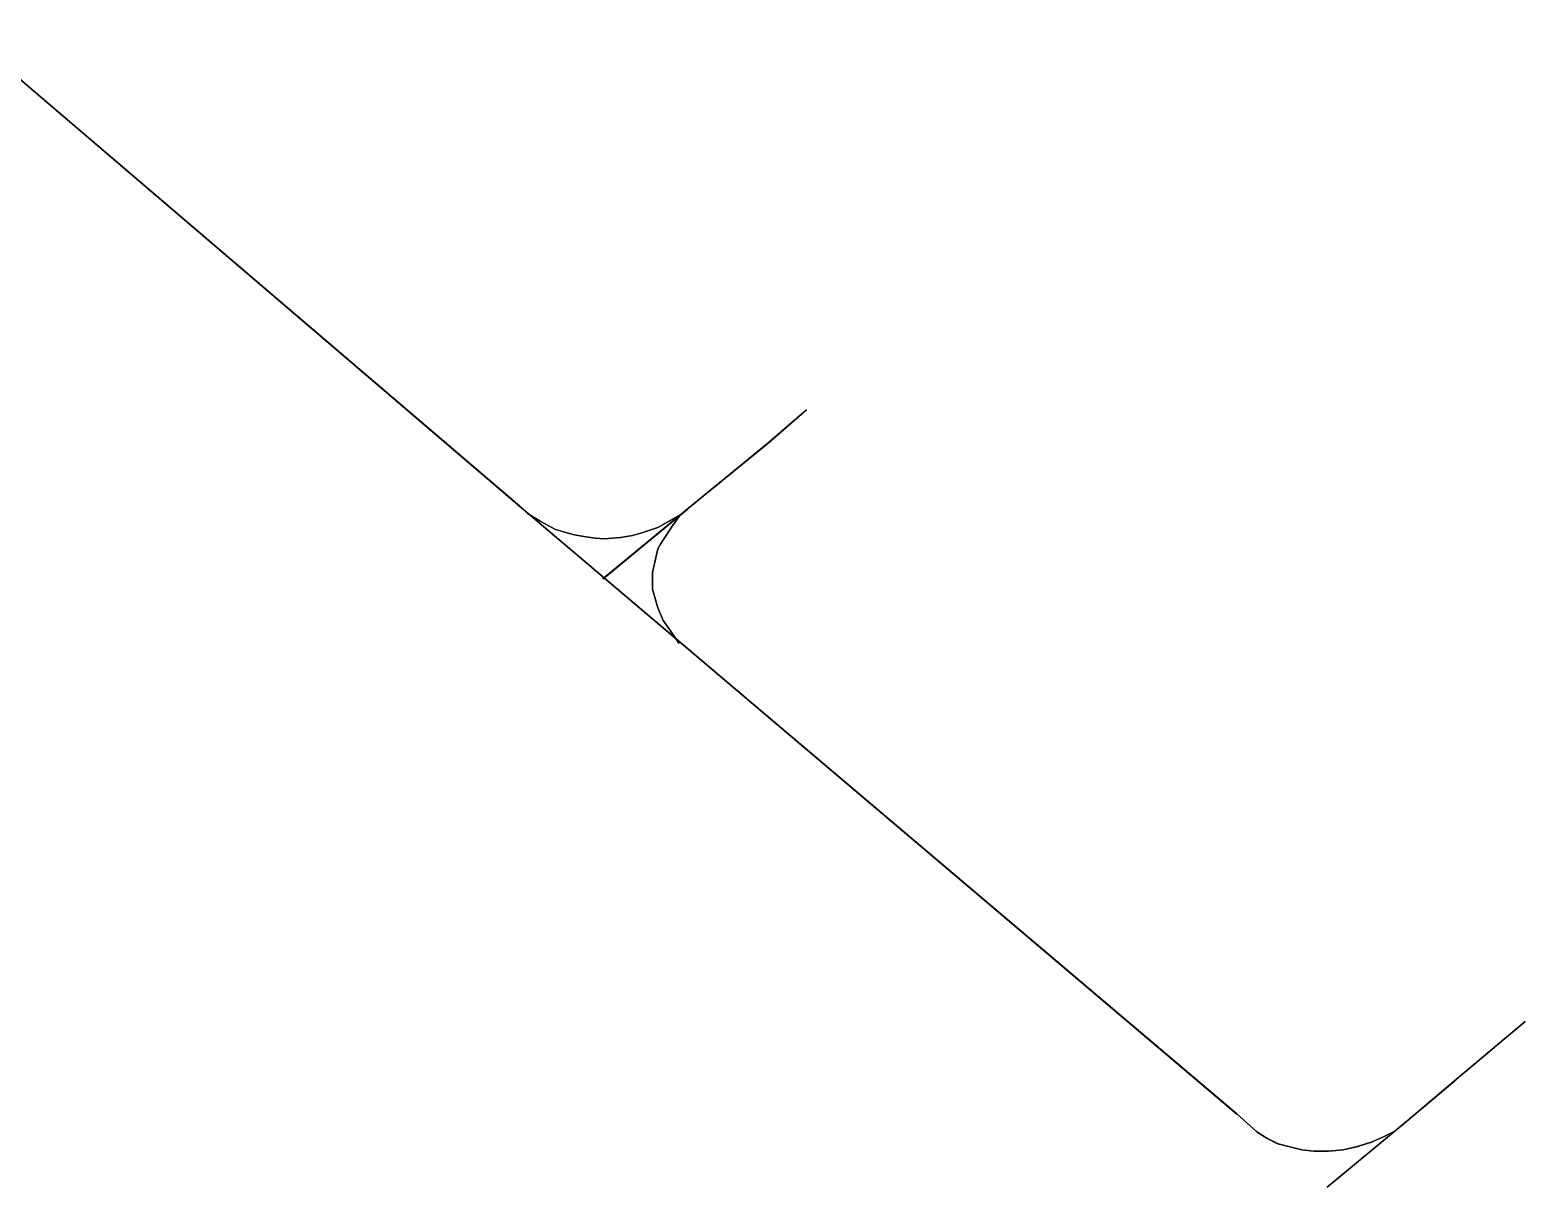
# Model space of a CAD drawing. Extents: x -291248544 to -291003570, y 98625193 to 98746984.
# Drawn here: x -291029336 to -291003570, y 98681807 to 98701745 of the extents above; entities that cross this region are included whole.
import ezdxf

# ---------------------------------------------------------------- set-up
doc = ezdxf.new("R2010")
doc.units = 0

msp = doc.modelspace()

# ---------------------------------------------------------------- linework, layer by layer
at = {"layer": 'mg_to_dxf', "color": 2}
for points in [[(-291030509.57, 98701743.75), (-291030510.98, 98701743.64), (-291020897.18, 98693537.58), (-291020897.29, 98693538.99)], [(-291020897.29, 98693538.99), (-291020895.88, 98693539.1), (-291030509.68, 98701745.16), (-291030509.57, 98701743.75)], [(-291015953.44, 98695197.73), (-291015953.34, 98695199.14), (-291016617.84, 98694626.29), (-291016616.44, 98694626.18)], [(-291016616.44, 98694626.18), (-291016616.56, 98694624.76), (-291015952.03, 98695197.63), (-291015953.44, 98695197.73)], [(-291015953.44, 98695197.73), (-291015952.03, 98695197.63), (-291015953.34, 98695199.14), (-291015953.44, 98695197.73)], [(-291016617.21, 98694625.54), (-291016617.08, 98694626.94), (-291018014.02, 98693481.9), (-291018012.61, 98693481.76)], [(-291018012.61, 98693481.76), (-291018012.75, 98693480.36), (-291016615.79, 98694625.41), (-291016617.21, 98694625.54)], [(-291016616.44, 98694626.18), (-291016617.84, 98694626.29), (-291016616.56, 98694624.76), (-291016616.44, 98694626.18)], [(-291016617.21, 98694625.54), (-291016615.79, 98694625.41), (-291016617.08, 98694626.94), (-291016617.21, 98694625.54)], [(-291020896.53, 98693538.34), (-291020896.65, 98693539.75), (-291020897.94, 98693538.23), (-291020896.53, 98693538.34)], [(-291020896.53, 98693538.34), (-291020897.94, 98693538.23), (-291008537.57, 98683066.25), (-291008537.67, 98683067.65)], [(-291020897.29, 98693538.99), (-291020897.18, 98693537.58), (-291020895.88, 98693539.1), (-291020897.29, 98693538.99)], [(-291008537.67, 98683067.65), (-291008536.25, 98683067.75), (-291020896.65, 98693539.75), (-291020896.53, 98693538.34)], [(-291020759.15, 98693412.52), (-291020759.5, 98693413.9), (-291020760.53, 98693412.18), (-291020759.15, 98693412.52)], [(-291020759.15, 98693412.52), (-291020760.53, 98693412.18), (-291020530.77, 98693274.33), (-291020531.13, 98693275.71)], [(-291020531.13, 98693275.71), (-291020529.77, 98693276.06), (-291020759.5, 98693413.9), (-291020759.15, 98693412.52)], [(-291018013.39, 98693481.13), (-291018013.25, 98693482.54), (-291019455.98, 98692291.71), (-291019454.57, 98692291.58)], [(-291019454.57, 98692291.58), (-291019454.71, 98692290.17), (-291018011.98, 98693480.99), (-291018013.39, 98693481.13)], [(-291018127.88, 98693389.65), (-291018127.49, 98693391.01), (-291018517.38, 98693173.13), (-291018516.1, 98693172.7)], [(-291018516.1, 98693172.7), (-291018516.57, 98693171.29), (-291018126.52, 98693389.26), (-291018127.88, 98693389.65)], [(-291018127.73, 98693389.49), (-291018127.96, 98693390.88), (-291018243, 98693229.84), (-291018241.59, 98693230.08)], [(-291018241.59, 98693230.08), (-291018241.35, 98693228.7), (-291018126.34, 98693389.72), (-291018127.73, 98693389.49)], [(-291018127.73, 98693389.49), (-291018126.34, 98693389.72), (-291018127.96, 98693390.88), (-291018127.73, 98693389.49)], [(-291018127.88, 98693389.65), (-291018126.52, 98693389.26), (-291018127.49, 98693391.01), (-291018127.88, 98693389.65)], [(-291018012.61, 98693481.76), (-291018014.02, 98693481.9), (-291018012.75, 98693480.36), (-291018012.61, 98693481.76)], [(-291018013.39, 98693481.13), (-291018011.98, 98693480.99), (-291018013.25, 98693482.54), (-291018013.39, 98693481.13)], [(-291020530.26, 98693275.21), (-291020530.64, 98693276.56), (-291020531.64, 98693274.82), (-291020530.26, 98693275.21)], [(-291020530.26, 98693275.21), (-291020531.64, 98693274.82), (-291020278.87, 98693136.95), (-291020279.37, 98693138.36)], [(-291020531.13, 98693275.71), (-291020530.77, 98693274.33), (-291020529.77, 98693276.06), (-291020531.13, 98693275.71)], [(-291020279.37, 98693138.36), (-291020278.11, 98693138.81), (-291020530.64, 98693276.56), (-291020530.26, 98693275.21)], [(-291020278.45, 98693137.98), (-291020279.03, 98693139.19), (-291020279.8, 98693137.33), (-291020278.45, 98693137.98)], [(-291020278.45, 98693137.98), (-291020279.8, 98693137.33), (-291019958.23, 98693045.46), (-291019958.98, 98693046.71)], [(-291020279.37, 98693138.36), (-291020278.87, 98693136.95), (-291020278.11, 98693138.81), (-291020279.37, 98693138.36)], [(-291019958.98, 98693046.71), (-291019957.79, 98693047.41), (-291020279.03, 98693139.19), (-291020278.45, 98693137.98)], [(-291018517.02, 98693172.3), (-291018516.47, 98693173.53), (-291018791.97, 98693081.7), (-291018790.72, 98693081.06)], [(-291018790.72, 98693081.06), (-291018791.38, 98693079.79), (-291018515.66, 98693171.69), (-291018517.02, 98693172.3)], [(-291018516.1, 98693172.7), (-291018517.38, 98693173.13), (-291018516.57, 98693171.29), (-291018516.1, 98693172.7)], [(-291018517.02, 98693172.3), (-291018515.66, 98693171.69), (-291018516.47, 98693173.53), (-291018517.02, 98693172.3)], [(-291018242.16, 98693229.26), (-291018242.43, 98693230.66), (-291018471.89, 98692886.46), (-291018470.49, 98692886.77)], [(-291018470.49, 98692886.77), (-291018470.19, 98692885.41), (-291018240.78, 98693229.52), (-291018242.16, 98693229.26)], [(-291018241.59, 98693230.08), (-291018243, 98693229.84), (-291018241.35, 98693228.7), (-291018241.59, 98693230.08)], [(-291018242.16, 98693229.26), (-291018242.43, 98693230.66), (-291018242.98, 98693229.83), (-291018241.6, 98693230.09)], [(-291018241.6, 98693230.09), (-291018242.98, 98693229.83), (-291018241.34, 98693228.69), (-291018241.6, 98693230.09)], [(-291018242.16, 98693229.26), (-291018240.78, 98693229.52), (-291018242.43, 98693230.66), (-291018242.16, 98693229.26)], [(-291018241.89, 98693229.67), (-291018241.06, 98693229.11), (-291018242.43, 98693230.66), (-291018242.16, 98693229.26)], [(-291018241.6, 98693230.09), (-291018241.34, 98693228.69), (-291018241.06, 98693229.11), (-291018241.89, 98693229.67)], [(-291019958, 98693046.49), (-291019958.77, 98693047.63), (-291019959.21, 98693045.68), (-291019958, 98693046.49)], [(-291019958, 98693046.49), (-291019959.21, 98693045.68), (-291019752.16, 98693011.17), (-291019753, 98693012.32)], [(-291019958.98, 98693046.71), (-291019958.23, 98693045.46), (-291019957.79, 98693047.41), (-291019958.98, 98693046.71)], [(-291019753, 98693012.32), (-291019751.86, 98693013.14), (-291019958.77, 98693047.63), (-291019958, 98693046.49)], [(-291019752.01, 98693012.17), (-291019752.84, 98693013.3), (-291019753.15, 98693011.32), (-291019752.01, 98693012.17)], [(-291019752.01, 98693012.17), (-291019753.15, 98693011.32), (-291019591.9, 98692988.28), (-291019592.78, 98692989.42)], [(-291019753, 98693012.32), (-291019752.16, 98693011.17), (-291019751.86, 98693013.14), (-291019753, 98693012.32)], [(-291019592.78, 98692989.42), (-291019591.68, 98692990.27), (-291019752.84, 98693013.3), (-291019752.01, 98693012.17)], [(-291019591.79, 98692989.31), (-291019592.68, 98692990.38), (-291019592.89, 98692988.39), (-291019591.79, 98692989.31)], [(-291019591.79, 98692989.31), (-291019592.89, 98692988.39), (-291019431.56, 98692976.87), (-291019432.57, 98692977.94)], [(-291019592.78, 98692989.42), (-291019591.9, 98692988.28), (-291019591.68, 98692990.27), (-291019592.78, 98692989.42)], [(-291019432.57, 98692977.94), (-291019431.57, 98692978.87), (-291019592.68, 98692990.38), (-291019591.79, 98692989.31)], [(-291019295.24, 98692989.31), (-291019294.32, 98692990.39), (-291019432.57, 98692978.87), (-291019431.57, 98692977.95)], [(-291019432.57, 98692977.94), (-291019431.56, 98692976.87), (-291019431.57, 98692978.87), (-291019432.57, 98692977.94)], [(-291019431.57, 98692977.95), (-291019432.57, 98692978.87), (-291019432.56, 98692976.86), (-291019431.57, 98692977.95)], [(-291019431.57, 98692977.95), (-291019432.56, 98692976.86), (-291019294.16, 98692988.39), (-291019295.24, 98692989.31)], [(-291019157.91, 98693000.75), (-291019157.03, 98693001.83), (-291019295.32, 98692990.3), (-291019294.24, 98692989.39)], [(-291019294.24, 98692989.39), (-291019295.32, 98692990.3), (-291019295.15, 98692988.31), (-291019294.24, 98692989.39)], [(-291019295.24, 98692989.31), (-291019294.16, 98692988.39), (-291019294.32, 98692990.39), (-291019295.24, 98692989.31)], [(-291019294.24, 98692989.39), (-291019295.15, 98692988.31), (-291019156.79, 98692999.84), (-291019157.91, 98693000.75)], [(-291018951.91, 98693035.04), (-291018951.14, 98693036.19), (-291019158.03, 98693001.7), (-291019156.92, 98693000.88)], [(-291019156.92, 98693000.88), (-291019158.03, 98693001.7), (-291019157.78, 98692999.72), (-291019156.92, 98693000.88)], [(-291019157.91, 98693000.75), (-291019156.79, 98692999.84), (-291019157.03, 98693001.83), (-291019157.91, 98693000.75)], [(-291019156.92, 98693000.88), (-291019157.78, 98692999.72), (-291018950.7, 98693034.23), (-291018951.91, 98693035.04)], [(-291018791.68, 98693080.76), (-291018791.01, 98693082), (-291018952.12, 98693035.97), (-291018950.93, 98693035.26)], [(-291018950.93, 98693035.26), (-291018952.12, 98693035.97), (-291018951.68, 98693034.01), (-291018950.93, 98693035.26)], [(-291018951.91, 98693035.04), (-291018950.7, 98693034.23), (-291018951.14, 98693036.19), (-291018951.91, 98693035.04)], [(-291018950.93, 98693035.26), (-291018951.68, 98693034.01), (-291018790.42, 98693080.08), (-291018791.68, 98693080.76)], [(-291018790.72, 98693081.06), (-291018791.97, 98693081.7), (-291018791.38, 98693079.79), (-291018790.72, 98693081.06)], [(-291018791.68, 98693080.76), (-291018790.42, 98693080.08), (-291018791.01, 98693082), (-291018791.68, 98693080.76)], [(-291018471.01, 98692885.92), (-291018471.37, 98692887.31), (-291018517.73, 98692806.17), (-291018516.29, 98692806.68)], [(-291018516.29, 98692806.68), (-291018515.85, 98692805.44), (-291018469.66, 98692886.26), (-291018471.01, 98692885.92)], [(-291018470.49, 98692886.77), (-291018471.89, 98692886.46), (-291018470.19, 98692885.41), (-291018470.49, 98692886.77)], [(-291018471.01, 98692885.92), (-291018469.66, 98692886.26), (-291018471.37, 98692887.31), (-291018471.01, 98692885.92)], [(-291018516.65, 98692805.75), (-291018517.37, 98692807.1), (-291018609.2, 98692393.88), (-291018607.98, 98692394.75)], [(-291018607.98, 98692394.75), (-291018607.2, 98692393.66), (-291018515.49, 98692806.37), (-291018516.65, 98692805.75)], [(-291018516.29, 98692806.68), (-291018517.73, 98692806.17), (-291018515.85, 98692805.44), (-291018516.29, 98692806.68)], [(-291018516.65, 98692805.75), (-291018517.38, 98692807.1), (-291018517.59, 98692806.11), (-291018516.43, 98692806.74)], [(-291018516.43, 98692806.74), (-291018517.59, 98692806.11), (-291018515.7, 98692805.38), (-291018516.43, 98692806.74)], [(-291018516.56, 98692806.17), (-291018515.58, 98692805.96), (-291018517.38, 98692807.1), (-291018516.65, 98692805.75)], [(-291018516.65, 98692805.75), (-291018515.49, 98692806.37), (-291018517.37, 98692807.1), (-291018516.65, 98692805.75)], [(-291018516.56, 98692806.17), (-291018515.58, 98692805.96), (-291018515.7, 98692805.38), (-291018516.43, 98692806.74)], [(-291018607.98, 98692394.75), (-291018609.2, 98692393.88), (-291018607.2, 98692393.66), (-291018607.98, 98692394.75)], [(-291018608.09, 98692393.75), (-291018609.09, 98692394.87), (-291018609.09, 98692244.98), (-291018608.09, 98692245.98)], [(-291018608.09, 98692393.75), (-291018607.09, 98692394.65), (-291018609.09, 98692394.87), (-291018608.09, 98692393.75)], [(-291018608.09, 98692245.98), (-291018607.09, 98692244.98), (-291018607.09, 98692394.65), (-291018608.09, 98692393.75)], [(-291019454.57, 98692291.58), (-291019455.98, 98692291.71), (-291019454.71, 98692290.17), (-291019454.57, 98692291.58)], [(-291018607.95, 98692107.67), (-291018607.23, 98692108.78), (-291018609.23, 98692108.5), (-291018607.95, 98692107.67)], [(-291018607.95, 98692107.67), (-291018609.23, 98692108.5), (-291018563.14, 98691947.18), (-291018562.45, 98691948.42)], [(-291018608.09, 98692244.98), (-291018609.09, 98692245.98), (-291018609.09, 98692107.51), (-291018608.09, 98692108.66)], [(-291018608.09, 98692244.98), (-291018607.09, 98692245.98), (-291018609.09, 98692245.98), (-291018608.09, 98692244.98)], [(-291018608.09, 98692245.98), (-291018609.09, 98692244.98), (-291018607.09, 98692244.98), (-291018608.09, 98692245.98)], [(-291018608.09, 98692108.66), (-291018609.09, 98692107.51), (-291018607.09, 98692107.79), (-291018608.09, 98692108.66)], [(-291018608.09, 98692108.66), (-291018607.09, 98692107.79), (-291018607.09, 98692245.98), (-291018608.09, 98692244.98)], [(-291018562.45, 98691948.42), (-291018561.22, 98691947.73), (-291018607.23, 98692108.78), (-291018607.95, 98692107.67)], [(-291018562.18, 98691947.46), (-291018561.49, 98691948.69), (-291018563.42, 98691948.14), (-291018562.18, 98691947.46)], [(-291018562.18, 98691947.46), (-291018563.42, 98691948.14), (-291018517.35, 98691786.91), (-291018516.68, 98691788.2)], [(-291018562.45, 98691948.42), (-291018563.14, 98691947.18), (-291018561.22, 98691947.73), (-291018562.45, 98691948.42)], [(-291018516.68, 98691788.2), (-291018515.46, 98691787.57), (-291018561.49, 98691948.69), (-291018562.18, 98691947.46)], [(-291018516.35, 98691787.26), (-291018515.79, 98691788.51), (-291018517.68, 98691787.85), (-291018516.35, 98691787.26)], [(-291018516.35, 98691787.26), (-291018517.68, 98691787.85), (-291018425.67, 98691569.33), (-291018425.18, 98691570.75)], [(-291018516.68, 98691788.2), (-291018517.35, 98691786.91), (-291018515.46, 98691787.57), (-291018516.68, 98691788.2)], [(-291018425.18, 98691570.75), (-291018423.91, 98691570.31), (-291018515.79, 98691788.51), (-291018516.35, 98691787.26)], [(-291018424.7, 98691569.87), (-291018424.4, 98691571.18), (-291018426.16, 98691570.2), (-291018424.7, 98691569.87)], [(-291018424.7, 98691569.87), (-291018426.16, 98691570.2), (-291018311.07, 98691409.08), (-291018310.84, 98691410.47)], [(-291018425.18, 98691570.75), (-291018425.67, 98691569.33), (-291018423.91, 98691570.31), (-291018425.18, 98691570.75)], [(-291018310.84, 98691410.47), (-291018309.44, 98691410.24), (-291018424.4, 98691571.18), (-291018424.7, 98691569.87)], [(-291018310.26, 98691409.66), (-291018310.02, 98691411.05), (-291018311.65, 98691409.9), (-291018310.26, 98691409.66)], [(-291018310.26, 98691409.66), (-291018311.65, 98691409.9), (-291018150.86, 98691180.2), (-291018150.62, 98691181.59)], [(-291018310.84, 98691410.47), (-291018311.07, 98691409.08), (-291018309.44, 98691410.24), (-291018310.84, 98691410.47)], [(-291018150.62, 98691181.59), (-291018149.22, 98691181.35), (-291018310.02, 98691411.05), (-291018310.26, 98691409.66)], [(-291018150.62, 98691181.59), (-291018150.86, 98691180.2), (-291018149.22, 98691181.35), (-291018150.62, 98691181.59)], [(-291003570.94, 98684657.73), (-291003570.82, 98684659.14), (-291004784.66, 98683639.97), (-291004783.25, 98683639.85)], [(-291004783.25, 98683639.85), (-291004783.37, 98683638.44), (-291003569.53, 98684657.61), (-291003570.94, 98684657.73)], [(-291003570.94, 98684657.73), (-291003569.53, 98684657.61), (-291003570.82, 98684659.14), (-291003570.94, 98684657.73)], [(-291004784.01, 98683639.2), (-291004783.89, 98683640.61), (-291005608.63, 98682941.88), (-291005607.22, 98682941.76)], [(-291005607.22, 98682941.76), (-291005607.35, 98682940.35), (-291004782.6, 98683639.09), (-291004784.01, 98683639.2)], [(-291004783.25, 98683639.85), (-291004784.66, 98683639.97), (-291004783.37, 98683638.44), (-291004783.25, 98683639.85)], [(-291004784.01, 98683639.2), (-291004782.6, 98683639.09), (-291004783.89, 98683640.61), (-291004784.01, 98683639.2)], [(-291008536.92, 98683066.99), (-291008537.01, 98683068.41), (-291008538.32, 98683066.9), (-291008536.92, 98683066.99)], [(-291008536.92, 98683066.99), (-291008538.32, 98683066.9), (-291008194.21, 98682757.2), (-291008194.34, 98682758.67)], [(-291008537.67, 98683067.65), (-291008537.57, 98683066.25), (-291008536.25, 98683067.75), (-291008537.67, 98683067.65)], [(-291008194.34, 98682758.67), (-291008192.99, 98682758.79), (-291008537.01, 98683068.41), (-291008536.92, 98683066.99)], [(-291005607.99, 98682941.12), (-291005607.86, 98682942.52), (-291006981.92, 98681808.92), (-291006980.51, 98681808.79)], [(-291006980.51, 98681808.79), (-291006980.65, 98681807.38), (-291005606.58, 98682940.99), (-291005607.99, 98682941.12)], [(-291005607.22, 98682941.76), (-291005608.63, 98682941.88), (-291005607.35, 98682940.35), (-291005607.22, 98682941.76)], [(-291005607.99, 98682941.12), (-291005606.58, 98682940.99), (-291005607.86, 98682942.52), (-291005607.99, 98682941.12)], [(-291008193.55, 98682758.06), (-291008193.78, 98682759.4), (-291008195, 98682757.81), (-291008193.55, 98682758.06)], [(-291008193.55, 98682758.06), (-291008195, 98682757.81), (-291008033.83, 98682654.19), (-291008034.17, 98682655.61)], [(-291008194.34, 98682758.67), (-291008194.21, 98682757.2), (-291008192.99, 98682758.79), (-291008194.34, 98682758.67)], [(-291008034.17, 98682655.61), (-291008032.84, 98682655.93), (-291008193.78, 98682759.4), (-291008193.55, 98682758.06)], [(-291008033.3, 98682655.11), (-291008033.7, 98682656.43), (-291008034.7, 98682654.69), (-291008033.3, 98682655.11)], [(-291008033.3, 98682655.11), (-291008034.7, 98682654.69), (-291007827.66, 98682551.17), (-291007828.21, 98682552.56)], [(-291008034.17, 98682655.61), (-291008033.83, 98682654.19), (-291008032.84, 98682655.93), (-291008034.17, 98682655.61)], [(-291007828.21, 98682552.56), (-291007826.96, 98682553.06), (-291008033.7, 98682656.43), (-291008033.3, 98682655.11)], [(-291006203.17, 98682586.52), (-291006202.58, 98682587.76), (-291006455.21, 98682507.38), (-291006453.99, 98682506.71)], [(-291006453.99, 98682506.71), (-291006454.68, 98682505.44), (-291006201.86, 98682585.89), (-291006203.17, 98682586.52)], [(-291005997.16, 98682678.02), (-291005996.67, 98682679.33), (-291006203.51, 98682587.4), (-291006202.24, 98682586.87)], [(-291006202.24, 98682586.87), (-291006203.51, 98682587.4), (-291006202.8, 98682585.53), (-291006202.24, 98682586.87)], [(-291006203.17, 98682586.52), (-291006201.86, 98682585.89), (-291006202.58, 98682587.76), (-291006203.17, 98682586.52)], [(-291006202.24, 98682586.87), (-291006202.8, 98682585.53), (-291005995.82, 98682677.52), (-291005997.16, 98682678.02)], [(-291005814.05, 98682769.55), (-291005813.6, 98682770.89), (-291005997.58, 98682678.9), (-291005996.26, 98682678.45)], [(-291005996.26, 98682678.45), (-291005997.58, 98682678.9), (-291005996.72, 98682677.09), (-291005996.26, 98682678.45)], [(-291005997.16, 98682678.02), (-291005995.82, 98682677.52), (-291005996.67, 98682679.33), (-291005997.16, 98682678.02)], [(-291005996.26, 98682678.45), (-291005996.72, 98682677.09), (-291005812.7, 98682769.1), (-291005814.05, 98682769.55)], [(-291005814.05, 98682769.55), (-291005812.7, 98682769.1), (-291005813.6, 98682770.89), (-291005814.05, 98682769.55)], [(-291007827.27, 98682552.22), (-291007827.9, 98682553.4), (-291007828.6, 98682551.52), (-291007827.27, 98682552.22)], [(-291007827.27, 98682552.22), (-291007828.6, 98682551.52), (-291007644.41, 98682505.47), (-291007645.14, 98682506.68)], [(-291007828.21, 98682552.56), (-291007827.66, 98682551.17), (-291007826.96, 98682553.06), (-291007828.21, 98682552.56)], [(-291007645.14, 98682506.68), (-291007643.93, 98682507.41), (-291007827.9, 98682553.4), (-291007827.27, 98682552.22)], [(-291007644.17, 98682506.44), (-291007644.9, 98682507.65), (-291007645.38, 98682505.71), (-291007644.17, 98682506.44)], [(-291007644.17, 98682506.44), (-291007645.38, 98682505.71), (-291007415.46, 98682448.23), (-291007416.26, 98682449.46)], [(-291007645.14, 98682506.68), (-291007644.41, 98682505.47), (-291007643.93, 98682507.41), (-291007645.14, 98682506.68)], [(-291007416.26, 98682449.46), (-291007415.11, 98682450.21), (-291007644.9, 98682507.65), (-291007644.17, 98682506.44)], [(-291007415.27, 98682449.29), (-291007416.09, 98682450.38), (-291007416.45, 98682448.41), (-291007415.27, 98682449.29)], [(-291007415.27, 98682449.29), (-291007416.45, 98682448.41), (-291007209.34, 98682425.4), (-291007210.28, 98682426.51)], [(-291007416.26, 98682449.46), (-291007415.46, 98682448.23), (-291007415.11, 98682450.21), (-291007416.26, 98682449.46)], [(-291007210.28, 98682426.51), (-291007209.22, 98682427.4), (-291007416.09, 98682450.38), (-291007415.27, 98682449.29)], [(-291007209.28, 98682426.45), (-291007210.22, 98682427.45), (-291007210.33, 98682425.45), (-291007209.28, 98682426.45)], [(-291007209.28, 98682426.45), (-291007210.33, 98682425.45), (-291006957.46, 98682425.45), (-291006958.51, 98682426.45)], [(-291007210.28, 98682426.51), (-291007209.34, 98682425.4), (-291007209.22, 98682427.4), (-291007210.28, 98682426.51)], [(-291006958.51, 98682426.45), (-291006957.55, 98682427.45), (-291007210.22, 98682427.45), (-291007209.28, 98682426.45)], [(-291006706.74, 98682449.3), (-291006705.9, 98682450.38), (-291006958.55, 98682427.41), (-291006957.51, 98682426.5)], [(-291006957.51, 98682426.5), (-291006958.55, 98682427.41), (-291006958.46, 98682425.41), (-291006957.51, 98682426.5)], [(-291006958.51, 98682426.45), (-291006957.46, 98682425.45), (-291006957.55, 98682427.45), (-291006958.51, 98682426.45)], [(-291006957.51, 98682426.5), (-291006958.46, 98682425.41), (-291006705.58, 98682448.4), (-291006706.74, 98682449.3)], [(-291006454.96, 98682506.45), (-291006454.24, 98682507.64), (-291006706.88, 98682450.22), (-291006705.75, 98682449.45)], [(-291006705.75, 98682449.45), (-291006706.88, 98682450.22), (-291006706.57, 98682448.24), (-291006705.75, 98682449.45)], [(-291006706.74, 98682449.3), (-291006705.58, 98682448.4), (-291006705.9, 98682450.38), (-291006706.74, 98682449.3)], [(-291006705.75, 98682449.45), (-291006706.57, 98682448.24), (-291006453.72, 98682505.71), (-291006454.96, 98682506.45)], [(-291006453.99, 98682506.71), (-291006455.21, 98682507.38), (-291006454.68, 98682505.44), (-291006453.99, 98682506.71)], [(-291006454.96, 98682506.45), (-291006453.72, 98682505.71), (-291006454.24, 98682507.64), (-291006454.96, 98682506.45)], [(-291006980.51, 98681808.79), (-291006981.92, 98681808.92), (-291006980.65, 98681807.38), (-291006980.51, 98681808.79)]]:
    msp.add_3dface(points, dxfattribs=at)

doc.saveas('drawing.dxf')
